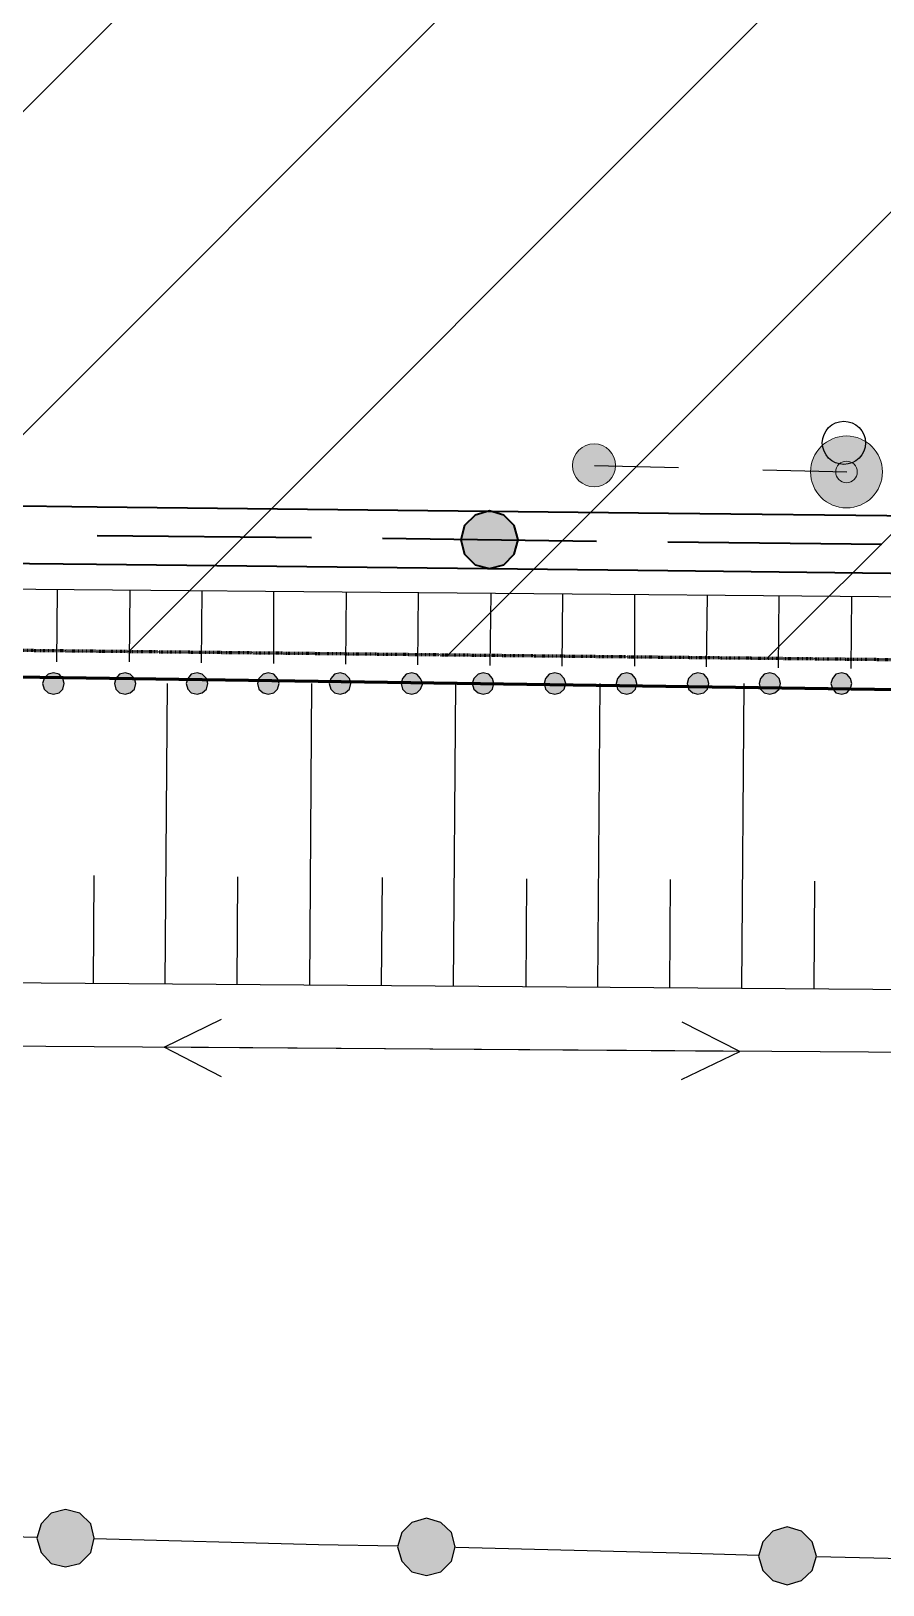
# Model space of a CAD drawing. Header units: millimetres. Extents: x 172667 to 1873135, y -274708 to 168495.
# Drawn here: x 1825786 to 1831713, y 1470 to 12278 of the extents above; entities that cross this region are included whole.
import ezdxf

# ---------------------------------------------------------------- set-up
doc = ezdxf.new("R2010")
doc.units = ezdxf.units.MM
doc.linetypes.add('линия_сгиба', pattern=[1.25, 0.5, -0.25, 0, -0.25, 0, -0.25])
doc.layers.add('017 ОТВОД', color=7, linetype='13.Граница отвода', lineweight=70)
doc.layers.add('_ТОПО', color=253, linetype='Continuous')
doc.layers.add('SC007', color=7, linetype='Continuous')
doc.linetypes.add('13.Граница отвода', pattern='A,20,[14,SHAPES,S=0.01,R=0,X=0,Y=0],-2.5', length=22.5)

# ---------------------------------------------------------------- blocks, each defined once
blk = doc.blocks.new('SYMBOL2060001')
at = {"layer": 'SC007'}
blk.add_circle((0, 0), 0.15, dxfattribs=at)
blk = doc.blocks.new('SYMBOL2090002')
at = {"true_color": 0xffffff}
h = blk.add_hatch(color=7, dxfattribs=at)
edge = h.paths.add_edge_path()
edge.add_arc((0, 0), 0.25, 0, 360)
at = {"true_color": 0x000000}
h = blk.add_hatch(color=18, dxfattribs=at)
edge = h.paths.add_edge_path()
edge.add_arc((0, 0), 0.075, 0, 360)
at = {"color": 18, "linetype": 'Continuous', "lineweight": 0, "true_color": 0x000000}
for radius in [0.25, 0.075]:
    blk.add_circle((0, 0), radius, dxfattribs=at)
blk = doc.blocks.new('SYMBOL2090005')
at = {"true_color": 0xffffff}
h = blk.add_hatch(color=7, dxfattribs=at)
edge = h.paths.add_edge_path()
edge.add_arc((0, 0), 0.15, 0, 360)
at = {"color": 18, "linetype": 'Continuous', "lineweight": 9, "true_color": 0x000000}
blk.add_circle((0, 0), 0.15, dxfattribs=at)

msp = doc.modelspace()

# ---------------------------------------------------------------- hatches: boundary and pattern name
h = msp.add_hatch()
h.set_pattern_fill('ANSI31', color=30, scale=500)
h.paths.add_polyline_path([(1815477.8, 83886.2), (1850035.1, 83412.2), (1849138.2, 7719.4), (1815477.8, 8078.9)])
at = {"layer": '_ТОПО', "linetype": 'ByBlock', "lineweight": 40}
msp.add_hatch(color=7, dxfattribs=at).paths.add_polyline_path([(1828976.2, 8540.1), (1829076.2, 8565.1), (1829146.2, 8640.1), (1829176.2, 8740.1), (1829146.2, 8840.1), (1829076.2, 8910.1), (1828976.2, 8940.1), (1828876.2, 8910.1), (1828801.2, 8840.1), (1828776.2, 8740.1), (1828801.2, 8640.1), (1828876.2, 8565.1)])
at = {"layer": '_ТОПО', "linetype": 'ByBlock', "lineweight": -2}
for points in [[(1825941.2, 7665.1), (1825981.2, 7675.1), (1826006.2, 7700.1), (1826016.2, 7740.1), (1826006.2, 7775.1), (1825981.2, 7805.1), (1825941.2, 7815.1), (1825906.2, 7805.1), (1825876.2, 7775.1), (1825866.2, 7740.1), (1825876.2, 7700.1), (1825906.2, 7675.1)], [(1826441.2, 7665.1), (1826476.2, 7675.1), (1826506.2, 7700.1), (1826516.2, 7740.1), (1826506.2, 7775.1), (1826476.2, 7805.1), (1826441.2, 7815.1), (1826401.2, 7805.1), (1826376.2, 7775.1), (1826366.2, 7740.1), (1826376.2, 7700.1), (1826401.2, 7675.1)], [(1826941.2, 7665.1), (1826976.2, 7675.1), (1827006.2, 7700.1), (1827016.2, 7740.1), (1827006.2, 7775.1), (1826976.2, 7805.1), (1826941.2, 7815.1), (1826901.2, 7805.1), (1826876.2, 7775.1), (1826866.2, 7740.1), (1826876.2, 7700.1), (1826901.2, 7675.1)], [(1827436.2, 7665.1), (1827476.2, 7675.1), (1827501.2, 7700.1), (1827511.2, 7740.1), (1827501.2, 7775.1), (1827476.2, 7805.1), (1827436.2, 7815.1), (1827401.2, 7805.1), (1827371.2, 7775.1), (1827361.2, 7740.1), (1827371.2, 7700.1), (1827401.2, 7675.1)], [(1827936.2, 7665.1), (1827971.2, 7675.1), (1828001.2, 7700.1), (1828011.2, 7740.1), (1828001.2, 7775.1), (1827971.2, 7805.1), (1827936.2, 7815.1), (1827896.2, 7805.1), (1827871.2, 7775.1), (1827861.2, 7740.1), (1827871.2, 7700.1), (1827896.2, 7675.1)], [(1828436.2, 7665.1), (1828471.2, 7675.1), (1828496.2, 7700.1), (1828511.2, 7740.1), (1828496.2, 7775.1), (1828471.2, 7805.1), (1828436.2, 7815.1), (1828396.2, 7805.1), (1828371.2, 7775.1), (1828361.2, 7740.1), (1828371.2, 7700.1), (1828396.2, 7675.1)], [(1828931.2, 7665.1), (1828971.2, 7675.1), (1828996.2, 7700.1), (1829006.2, 7740.1), (1828996.2, 7775.1), (1828971.2, 7805.1), (1828931.2, 7815.1), (1828896.2, 7805.1), (1828866.2, 7775.1), (1828856.2, 7740.1), (1828866.2, 7700.1), (1828896.2, 7675.1)], [(1829431.2, 7665.1), (1829466.2, 7675.1), (1829496.2, 7700.1), (1829506.2, 7740.1), (1829496.2, 7775.1), (1829466.2, 7805.1), (1829431.2, 7815.1), (1829391.2, 7805.1), (1829366.2, 7775.1), (1829356.2, 7740.1), (1829366.2, 7700.1), (1829391.2, 7675.1)], [(1829931.2, 7665.1), (1829966.2, 7675.1), (1829991.2, 7700.1), (1830001.2, 7740.1), (1829991.2, 7775.1), (1829966.2, 7805.1), (1829931.2, 7815.1), (1829891.2, 7805.1), (1829866.2, 7775.1), (1829856.2, 7740.1), (1829866.2, 7700.1), (1829891.2, 7675.1)], [(1830426.2, 7665.1), (1830466.2, 7675.1), (1830491.2, 7700.1), (1830501.2, 7740.1), (1830491.2, 7775.1), (1830466.2, 7805.1), (1830426.2, 7815.1), (1830391.2, 7805.1), (1830361.2, 7775.1), (1830351.2, 7740.1), (1830361.2, 7700.1), (1830391.2, 7675.1)], [(1830926.2, 7665.1), (1830961.2, 7675.1), (1830991.2, 7700.1), (1831001.2, 7740.1), (1830991.2, 7775.1), (1830961.2, 7805.1), (1830926.2, 7815.1), (1830886.2, 7805.1), (1830861.2, 7775.1), (1830851.2, 7740.1), (1830861.2, 7700.1), (1830886.2, 7675.1)], [(1831426.2, 7665.1), (1831461.2, 7675.1), (1831486.2, 7705.1), (1831496.2, 7740.1), (1831486.2, 7775.1), (1831461.2, 7805.1), (1831426.2, 7815.1), (1831386.2, 7805.1), (1831361.2, 7775.1), (1831351.2, 7740.1), (1831361.2, 7705.1), (1831386.2, 7675.1)], [(1826026.2, 1595.1), (1826126.2, 1620.1), (1826201.2, 1695.1), (1826226.2, 1795.1), (1826201.2, 1895.1), (1826126.2, 1970.1), (1826026.2, 1995.1), (1825926.2, 1970.1), (1825856.2, 1895.1), (1825826.2, 1795.1), (1825856.2, 1695.1), (1825926.2, 1620.1)], [(1828536.2, 1535.1), (1828636.2, 1560.1), (1828711.2, 1635.1), (1828736.2, 1735.1), (1828711.2, 1835.1), (1828636.2, 1905.1), (1828536.2, 1935.1), (1828436.2, 1905.1), (1828366.2, 1835.1), (1828336.2, 1735.1), (1828366.2, 1635.1), (1828436.2, 1560.1)], [(1831046.2, 1470.1), (1831146.2, 1500.1), (1831221.2, 1570.1), (1831251.2, 1670.1), (1831221.2, 1770.1), (1831146.2, 1845.1), (1831046.2, 1875.1), (1830946.2, 1845.1), (1830876.2, 1770.1), (1830846.2, 1670.1), (1830876.2, 1570.1), (1830946.2, 1500.1)]]:
    msp.add_hatch(color=8, dxfattribs=at).paths.add_polyline_path(points)

# ---------------------------------------------------------------- linework, layer by layer
at = {"layer": '017 ОТВОД', "color": 1, "linetype": '13.Граница отвода', "lineweight": 60, "elevation": -103056.2}
msp.add_lwpolyline([(1769145.1, 8582.2), (1770045.1, 84542.2), (1850035.1, 83412.2), (1849135.1, 7452.2)], close=True, dxfattribs=at)
at = {"layer": '017 ОТВОД', "color": 30, "linetype": 'линия_сгиба', "lineweight": 60, "ltscale": 5, "elevation": 3738.5}
msp.add_lwpolyline([(1815477.8, 83886.2), (1850035.1, 83412.2), (1849138.2, 7719.4), (1815477.8, 8078.9)], close=True, dxfattribs=at)
at = {"layer": '_ТОПО', "color": 8, "linetype": 'ByBlock', "lineweight": -2}
for p, q in [((1830291.2, 9240.1, 106980.2), (1829706.2, 9255.1, 106980.2)), ((1831461.2, 9210.1, 106980.2), (1830876.2, 9225.1, 106980.2)), ((1826246.2, 8770.1, 106801.6), (1827736.2, 8755.1, 106801.5)), ((1830216.2, 8725.1, 106801.3), (1831706.2, 8710.1, 106801.2)), ((1841535.8, 8259.8, 106257.3), (1815931.3, 8478.3, 106817.4)), ((1825966.2, 7890.1, 106597.7), (1825971.2, 8390.1, 106597.7)), ((1826471.2, 7890.1, 106586.6), (1826476.2, 8390.1, 106586.7)), ((1826971.2, 7885.1, 106575.7), (1826976.2, 8385.1, 106575.8)), ((1827476.2, 7880.1, 106564.7), (1827476.2, 8380.1, 106564.8)), ((1827976.2, 7875.1, 106553.8), (1827981.2, 8375.1, 106553.8)), ((1828476.2, 7870.1, 106542.8), (1828481.2, 8370.1, 106542.8)), ((1828981.2, 7865.1, 106531.8), (1828986.2, 8365.1, 106531.8)), ((1829481.2, 7860.1, 106520.9), (1829486.2, 8360.1, 106520.9)), ((1829986.2, 7860.1, 106509.9), (1829986.2, 8360.1, 106509.9)), ((1830486.2, 7855.1, 106498.9), (1830491.2, 8355.1, 106498.9)), ((1830986.2, 7850.1, 106488), (1830991.2, 8350.1, 106487.9)), ((1831491.2, 7845.1, 106477), (1831496.2, 8345.1, 106476.9)), ((1826720.2, 5650.8, 106842.5), (1826734.6, 7739.6, 106842.5)), ((1827725.2, 5645.8, 106842.5), (1827739.6, 7739.7, 106842.5)), ((1828725.2, 5635.8, 106842.5), (1828741.5, 7739.8, 106842.5)), ((1829730.2, 5630.8, 106842.5), (1829744.7, 7739.9, 106842.5)), ((1830730.2, 5620.8, 106842.5), (1830746.6, 7740, 106842.5)), ((1826220.2, 5655.8, 106842.5), (1826225.2, 6405.8, 106842.5)), ((1827220.2, 5645.8, 106842.5), (1827225.2, 6395.8, 106842.5)), ((1828225.2, 5640.8, 106842.5), (1828230.2, 6390.8, 106842.5)), ((1829230.2, 5630.8, 106842.5), (1829235.2, 6380.8, 106842.5)), ((1830230.2, 5625.8, 106842.5), (1830235.2, 6375.8, 106842.5)), ((1831235.2, 5615.8, 106842.5), (1831240.2, 6365.8, 106842.5)), ((1830716.2, 5180.1, 106972), (1826711.2, 5210.1, 106972)), ((1825826.2, 1800.1, 107101.5), (1825276.2, 1815.1, 107101.5)), ((1827786.2, 1750.1, 107101.5), (1826226.2, 1790.1, 107101.5)), ((1828336.2, 1740.1, 107101.5), (1827786.2, 1750.1, 107101.5)), ((1830296.2, 1690.1, 107101.5), (1828741.2, 1730.1, 107101.5)), ((1830846.2, 1675.1, 107101.5), (1830296.2, 1690.1, 107101.5)), ((1832806.2, 1630.1, 107101.5), (1831251.2, 1665.1, 107101.5))]:
    msp.add_line(p, q, dxfattribs=at)
at = {"layer": '_ТОПО', "color": 7, "linetype": 'ByBlock', "lineweight": 40}
for p, q in [((1822276.2, 9015.1, 106801.9), (1826246.2, 8970.1, 106801.6)), ((1826246.2, 8970.1, 106801.6), (1830221.2, 8925.1, 106801.3)), ((1830221.2, 8925.1, 106801.3), (1834191.2, 8880.1, 106801.1)), ((1826246.2, 8770.1, 106801.6), (1827736.2, 8755.1, 106801.5)), ((1828231.2, 8750.1, 106801.5), (1829721.2, 8730.1, 106801.4)), ((1828231.2, 8750.1, 106801.5), (1829721.2, 8730.1, 106801.4)), ((1830216.2, 8725.1, 106801.3), (1831706.2, 8710.1, 106801.2)), ((1822271.2, 8615.1, 106801.9), (1826241.2, 8570.1, 106801.6)), ((1826241.2, 8570.1, 106801.6), (1830216.2, 8525.1, 106801.3)), ((1830216.2, 8525.1, 106801.3), (1834186.2, 8480.1, 106801.1))]:
    msp.add_line(p, q, dxfattribs=at)
at = {"layer": '_ТОПО', "color": 7, "linetype": 'ByBlock', "lineweight": 40, "flags": 128}
for elevation in [106801.4, 107296.5]:
    msp.add_lwpolyline([(1828976.2, 8540.1), (1829076.2, 8565.1), (1829146.2, 8640.1), (1829176.2, 8740.1), (1829146.2, 8840.1), (1829076.2, 8910.1), (1828976.2, 8940.1), (1828876.2, 8910.1), (1828801.2, 8840.1), (1828776.2, 8740.1), (1828801.2, 8640.1), (1828876.2, 8565.1), (1828976.2, 8540.1)], close=True, dxfattribs=dict(at, elevation=elevation))
at = {"layer": '_ТОПО', "color": 8, "linetype": 'ByBlock', "lineweight": -2, "flags": 128}
for points, elevation in [([(1825941.2, 7665.1), (1825981.2, 7675.1), (1826006.2, 7700.1), (1826016.2, 7740.1), (1826006.2, 7775.1), (1825981.2, 7805.1), (1825941.2, 7815.1), (1825906.2, 7805.1), (1825876.2, 7775.1), (1825866.2, 7740.1), (1825876.2, 7700.1), (1825906.2, 7675.1), (1825941.2, 7665.1)], 105296), ([(1825941.2, 7665.1), (1825981.2, 7675.1), (1826006.2, 7700.1), (1826016.2, 7740.1), (1826006.2, 7775.1), (1825981.2, 7805.1), (1825941.2, 7815.1), (1825906.2, 7805.1), (1825876.2, 7775.1), (1825866.2, 7740.1), (1825876.2, 7700.1), (1825906.2, 7675.1), (1825941.2, 7665.1)], 105296), ([(1826441.2, 7665.1), (1826476.2, 7675.1), (1826506.2, 7700.1), (1826516.2, 7740.1), (1826506.2, 7775.1), (1826476.2, 7805.1), (1826441.2, 7815.1), (1826401.2, 7805.1), (1826376.2, 7775.1), (1826366.2, 7740.1), (1826376.2, 7700.1), (1826401.2, 7675.1), (1826441.2, 7665.1)], 105296), ([(1826441.2, 7665.1), (1826476.2, 7675.1), (1826506.2, 7700.1), (1826516.2, 7740.1), (1826506.2, 7775.1), (1826476.2, 7805.1), (1826441.2, 7815.1), (1826401.2, 7805.1), (1826376.2, 7775.1), (1826366.2, 7740.1), (1826376.2, 7700.1), (1826401.2, 7675.1), (1826441.2, 7665.1)], 105296), ([(1826941.2, 7665.1), (1826976.2, 7675.1), (1827006.2, 7700.1), (1827016.2, 7740.1), (1827006.2, 7775.1), (1826976.2, 7805.1), (1826941.2, 7815.1), (1826901.2, 7805.1), (1826876.2, 7775.1), (1826866.2, 7740.1), (1826876.2, 7700.1), (1826901.2, 7675.1), (1826941.2, 7665.1)], 105296), ([(1826941.2, 7665.1), (1826976.2, 7675.1), (1827006.2, 7700.1), (1827016.2, 7740.1), (1827006.2, 7775.1), (1826976.2, 7805.1), (1826941.2, 7815.1), (1826901.2, 7805.1), (1826876.2, 7775.1), (1826866.2, 7740.1), (1826876.2, 7700.1), (1826901.2, 7675.1), (1826941.2, 7665.1)], 105296), ([(1827436.2, 7665.1), (1827476.2, 7675.1), (1827501.2, 7700.1), (1827511.2, 7740.1), (1827501.2, 7775.1), (1827476.2, 7805.1), (1827436.2, 7815.1), (1827401.2, 7805.1), (1827371.2, 7775.1), (1827361.2, 7740.1), (1827371.2, 7700.1), (1827401.2, 7675.1), (1827436.2, 7665.1)], 105296), ([(1827436.2, 7665.1), (1827476.2, 7675.1), (1827501.2, 7700.1), (1827511.2, 7740.1), (1827501.2, 7775.1), (1827476.2, 7805.1), (1827436.2, 7815.1), (1827401.2, 7805.1), (1827371.2, 7775.1), (1827361.2, 7740.1), (1827371.2, 7700.1), (1827401.2, 7675.1), (1827436.2, 7665.1)], 105296), ([(1827936.2, 7665.1), (1827971.2, 7675.1), (1828001.2, 7700.1), (1828011.2, 7740.1), (1828001.2, 7775.1), (1827971.2, 7805.1), (1827936.2, 7815.1), (1827896.2, 7805.1), (1827871.2, 7775.1), (1827861.2, 7740.1), (1827871.2, 7700.1), (1827896.2, 7675.1), (1827936.2, 7665.1)], 105296), ([(1827936.2, 7665.1), (1827971.2, 7675.1), (1828001.2, 7700.1), (1828011.2, 7740.1), (1828001.2, 7775.1), (1827971.2, 7805.1), (1827936.2, 7815.1), (1827896.2, 7805.1), (1827871.2, 7775.1), (1827861.2, 7740.1), (1827871.2, 7700.1), (1827896.2, 7675.1), (1827936.2, 7665.1)], 105296), ([(1828436.2, 7665.1), (1828471.2, 7675.1), (1828496.2, 7700.1), (1828511.2, 7740.1), (1828496.2, 7775.1), (1828471.2, 7805.1), (1828436.2, 7815.1), (1828396.2, 7805.1), (1828371.2, 7775.1), (1828361.2, 7740.1), (1828371.2, 7700.1), (1828396.2, 7675.1), (1828436.2, 7665.1)], 105296), ([(1828436.2, 7665.1), (1828471.2, 7675.1), (1828496.2, 7700.1), (1828511.2, 7740.1), (1828496.2, 7775.1), (1828471.2, 7805.1), (1828436.2, 7815.1), (1828396.2, 7805.1), (1828371.2, 7775.1), (1828361.2, 7740.1), (1828371.2, 7700.1), (1828396.2, 7675.1), (1828436.2, 7665.1)], 105296), ([(1828931.2, 7665.1), (1828971.2, 7675.1), (1828996.2, 7700.1), (1829006.2, 7740.1), (1828996.2, 7775.1), (1828971.2, 7805.1), (1828931.2, 7815.1), (1828896.2, 7805.1), (1828866.2, 7775.1), (1828856.2, 7740.1), (1828866.2, 7700.1), (1828896.2, 7675.1), (1828931.2, 7665.1)], 105296), ([(1828931.2, 7665.1), (1828971.2, 7675.1), (1828996.2, 7700.1), (1829006.2, 7740.1), (1828996.2, 7775.1), (1828971.2, 7805.1), (1828931.2, 7815.1), (1828896.2, 7805.1), (1828866.2, 7775.1), (1828856.2, 7740.1), (1828866.2, 7700.1), (1828896.2, 7675.1), (1828931.2, 7665.1)], 105296), ([(1829431.2, 7665.1), (1829466.2, 7675.1), (1829496.2, 7700.1), (1829506.2, 7740.1), (1829496.2, 7775.1), (1829466.2, 7805.1), (1829431.2, 7815.1), (1829391.2, 7805.1), (1829366.2, 7775.1), (1829356.2, 7740.1), (1829366.2, 7700.1), (1829391.2, 7675.1), (1829431.2, 7665.1)], 105296), ([(1829431.2, 7665.1), (1829466.2, 7675.1), (1829496.2, 7700.1), (1829506.2, 7740.1), (1829496.2, 7775.1), (1829466.2, 7805.1), (1829431.2, 7815.1), (1829391.2, 7805.1), (1829366.2, 7775.1), (1829356.2, 7740.1), (1829366.2, 7700.1), (1829391.2, 7675.1), (1829431.2, 7665.1)], 105296), ([(1829931.2, 7665.1), (1829966.2, 7675.1), (1829991.2, 7700.1), (1830001.2, 7740.1), (1829991.2, 7775.1), (1829966.2, 7805.1), (1829931.2, 7815.1), (1829891.2, 7805.1), (1829866.2, 7775.1), (1829856.2, 7740.1), (1829866.2, 7700.1), (1829891.2, 7675.1), (1829931.2, 7665.1)], 105296), ([(1829931.2, 7665.1), (1829966.2, 7675.1), (1829991.2, 7700.1), (1830001.2, 7740.1), (1829991.2, 7775.1), (1829966.2, 7805.1), (1829931.2, 7815.1), (1829891.2, 7805.1), (1829866.2, 7775.1), (1829856.2, 7740.1), (1829866.2, 7700.1), (1829891.2, 7675.1), (1829931.2, 7665.1)], 105296), ([(1830426.2, 7665.1), (1830466.2, 7675.1), (1830491.2, 7700.1), (1830501.2, 7740.1), (1830491.2, 7775.1), (1830466.2, 7805.1), (1830426.2, 7815.1), (1830391.2, 7805.1), (1830361.2, 7775.1), (1830351.2, 7740.1), (1830361.2, 7700.1), (1830391.2, 7675.1), (1830426.2, 7665.1)], 105296), ([(1830426.2, 7665.1), (1830466.2, 7675.1), (1830491.2, 7700.1), (1830501.2, 7740.1), (1830491.2, 7775.1), (1830466.2, 7805.1), (1830426.2, 7815.1), (1830391.2, 7805.1), (1830361.2, 7775.1), (1830351.2, 7740.1), (1830361.2, 7700.1), (1830391.2, 7675.1), (1830426.2, 7665.1)], 105296), ([(1830926.2, 7665.1), (1830961.2, 7675.1), (1830991.2, 7700.1), (1831001.2, 7740.1), (1830991.2, 7775.1), (1830961.2, 7805.1), (1830926.2, 7815.1), (1830886.2, 7805.1), (1830861.2, 7775.1), (1830851.2, 7740.1), (1830861.2, 7700.1), (1830886.2, 7675.1), (1830926.2, 7665.1)], 105296), ([(1830926.2, 7665.1), (1830961.2, 7675.1), (1830991.2, 7700.1), (1831001.2, 7740.1), (1830991.2, 7775.1), (1830961.2, 7805.1), (1830926.2, 7815.1), (1830886.2, 7805.1), (1830861.2, 7775.1), (1830851.2, 7740.1), (1830861.2, 7700.1), (1830886.2, 7675.1), (1830926.2, 7665.1)], 105296), ([(1831426.2, 7665.1), (1831461.2, 7675.1), (1831486.2, 7705.1), (1831496.2, 7740.1), (1831486.2, 7775.1), (1831461.2, 7805.1), (1831426.2, 7815.1), (1831386.2, 7805.1), (1831361.2, 7775.1), (1831351.2, 7740.1), (1831361.2, 7705.1), (1831386.2, 7675.1), (1831426.2, 7665.1)], 105296), ([(1831426.2, 7665.1), (1831461.2, 7675.1), (1831486.2, 7705.1), (1831496.2, 7740.1), (1831486.2, 7775.1), (1831461.2, 7805.1), (1831426.2, 7815.1), (1831386.2, 7805.1), (1831361.2, 7775.1), (1831351.2, 7740.1), (1831361.2, 7705.1), (1831386.2, 7675.1), (1831426.2, 7665.1)], 105296), ([(1826026.2, 1595.1), (1826126.2, 1620.1), (1826201.2, 1695.1), (1826226.2, 1795.1), (1826201.2, 1895.1), (1826126.2, 1970.1), (1826026.2, 1995.1), (1825926.2, 1970.1), (1825856.2, 1895.1), (1825826.2, 1795.1), (1825856.2, 1695.1), (1825926.2, 1620.1), (1826026.2, 1595.1)], 107101.5), ([(1826026.2, 1595.1), (1826126.2, 1620.1), (1826201.2, 1695.1), (1826226.2, 1795.1), (1826201.2, 1895.1), (1826126.2, 1970.1), (1826026.2, 1995.1), (1825926.2, 1970.1), (1825856.2, 1895.1), (1825826.2, 1795.1), (1825856.2, 1695.1), (1825926.2, 1620.1), (1826026.2, 1595.1)], 107101.5), ([(1828536.2, 1535.1), (1828636.2, 1560.1), (1828711.2, 1635.1), (1828736.2, 1735.1), (1828711.2, 1835.1), (1828636.2, 1905.1), (1828536.2, 1935.1), (1828436.2, 1905.1), (1828366.2, 1835.1), (1828336.2, 1735.1), (1828366.2, 1635.1), (1828436.2, 1560.1), (1828536.2, 1535.1)], 107101.5), ([(1828536.2, 1535.1), (1828636.2, 1560.1), (1828711.2, 1635.1), (1828736.2, 1735.1), (1828711.2, 1835.1), (1828636.2, 1905.1), (1828536.2, 1935.1), (1828436.2, 1905.1), (1828366.2, 1835.1), (1828336.2, 1735.1), (1828366.2, 1635.1), (1828436.2, 1560.1), (1828536.2, 1535.1)], 107101.5), ([(1831046.2, 1470.1), (1831146.2, 1500.1), (1831221.2, 1570.1), (1831251.2, 1670.1), (1831221.2, 1770.1), (1831146.2, 1845.1), (1831046.2, 1875.1), (1830946.2, 1845.1), (1830876.2, 1770.1), (1830846.2, 1670.1), (1830876.2, 1570.1), (1830946.2, 1500.1), (1831046.2, 1470.1)], 107101.5), ([(1831046.2, 1470.1), (1831146.2, 1500.1), (1831221.2, 1570.1), (1831251.2, 1670.1), (1831221.2, 1770.1), (1831146.2, 1845.1), (1831046.2, 1875.1), (1830946.2, 1845.1), (1830876.2, 1770.1), (1830846.2, 1670.1), (1830876.2, 1570.1), (1830946.2, 1500.1), (1831046.2, 1470.1)], 107101.5)]:
    msp.add_lwpolyline(points, close=True, dxfattribs=dict(at, elevation=elevation))
for points, elevation in [([(1715488.5, 4964.9), (1716889.2, 4311.4), (1718075.3, 4040.9), (1719128.2, 3980.1), (1720378.1, 4466.1), (1721800, 5018.9), (1722445, 5310.2), (1724317.8, 5934.5), (1727344.2, 6604.1), (1742887.2, 6806.1), (1751503.7, 6735.6), (1781375.2, 5815.1), (1811860.2, 5760.1), (1841019.2, 5546.1), (1855790.2, 4737.1)], 106842.5), ([(1841019.2, 5546.1), (1840667.1, 5112.5), (1812170.2, 5310.2), (1811860.2, 5760.1), (1811376.1, 5426.6), (1781498.8, 5351.8), (1781375.2, 5815.1), (1781041.1, 5372.6), (1751356.2, 5695.1), (1722027.2, 4922.1)], 106972), ([(1827111.2, 5005.1), (1826711.2, 5210.1), (1827111.2, 5405.1)], 106972), ([(1830311.2, 4985.1), (1830716.2, 5180.1), (1830316.2, 5385.1)], 106972)]:
    msp.add_lwpolyline(points, dxfattribs=dict(at, elevation=elevation))

# ---------------------------------------------------------------- block references
at = {"layer": '_ТОПО', "color": 8, "linetype": 'ByBlock', "lineweight": -2, "xscale": 1000, "yscale": 1000, "zscale": 1000}
for name, p in [('SYMBOL2060001', (1831441.2, 9414.1, 106710)), ('SYMBOL2090005', (1829703.2, 9257.1, 106774)), ('SYMBOL2090002', (1831459.4, 9211.8, 107186.5))]:
    msp.add_blockref(name, p, dxfattribs=at)

doc.saveas('drawing.dxf')
